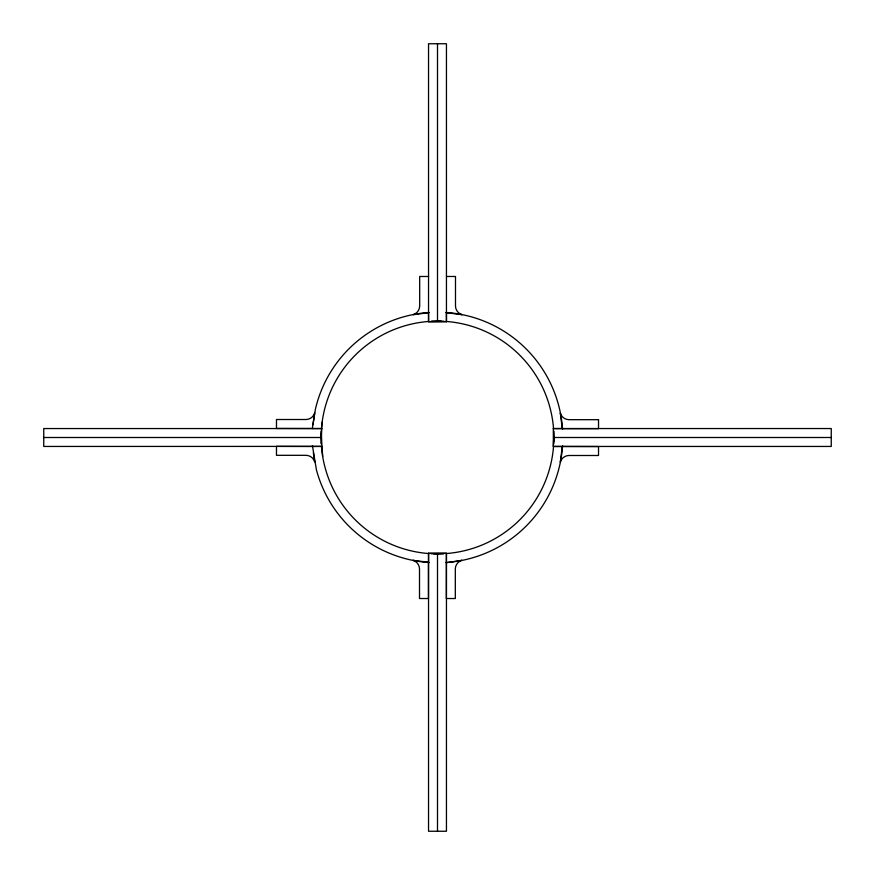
<?xml version="1.0" encoding="UTF-8"?>
<svg xmlns="http://www.w3.org/2000/svg" width="875" height="875" viewBox="0 0 875 875"><rect width="100%" height="100%" fill="white"/><g stroke="black" fill="none" stroke-linecap="round" stroke-linejoin="round"><path stroke-width="1.31" d="M428.542 312.309L428.586 321.694L446.458 321.606L446.447 312.309M562.275 446.545L560.284 462.131C561.334 458.314 564.977 455.514 568.936 455.492L598.522 455.492L598.522 446.545L553.383 446.458L553.306 428.553L831.25 428.542L831.25 446.447L553.306 446.458L553.744 437.5L831.25 437.5M321.3 431.156A116.375 116.375 0 0 0 321.3 443.844L321.694 428.553L312.309 428.553L315.448 409.041A125.322 125.322 0 0 1 429.297 312.441M322.12 422.308L321.191 433.694L322.678 456.455M312.955 424.681L314.562 413.919M446.447 321.694L446.447 43.75L428.542 43.75L428.542 321.694L446.458 321.606M428.542 562.691L428.542 553.306L446.447 553.306L446.447 831.25L428.542 831.25L428.542 553.306M313.348 452.78L314.716 461.945C313.666 458.128 310.023 455.339 306.064 455.317L276.478 455.317L276.478 446.359L312.309 446.447L312.441 445.692L316.444 469.941A125.322 125.322 0 0 0 429.308 562.559M314.716 412.869C313.666 416.686 310.023 419.486 306.064 419.508L276.478 419.508L276.478 428.455L312.309 428.509M312.309 446.447L321.694 446.403L43.75 446.447L43.75 428.553L321.694 428.553M562.691 428.553L553.306 428.597M428.531 553.394L446.403 553.306L446.359 598.522L455.317 598.522L455.317 568.936C455.339 564.977 458.128 561.334 461.945 560.284L446.447 562.691M428.63 312.725L413.044 314.716C416.861 313.666 419.661 310.023 419.683 306.064L419.683 276.478L428.63 276.478M441.306 321.191L431.156 321.355A116.375 116.375 0 0 1 443.844 321.3M433.694 553.809L443.844 553.645A116.375 116.375 0 0 1 431.156 553.7M446.534 276.478L455.492 276.478L455.492 306.064C455.514 310.023 458.303 313.666 462.12 314.716L446.534 312.725M43.75 437.5L321.256 437.5M553.645 431.156L553.809 441.306M437.5 43.75L437.5 321.256M437.5 553.744L437.5 831.25M553.7 431.156A116.375 116.375 0 0 1 553.7 443.844M553.536 446.381A116.375 116.375 0 0 1 446.37 553.536M428.619 553.536A116.375 116.375 0 0 1 321.464 446.381M321.464 428.619A116.375 116.375 0 0 1 428.619 321.464M446.37 321.464A116.375 116.375 0 0 1 553.536 428.619M562.559 445.692A125.322 125.322 0 0 1 445.692 562.559M445.692 312.441A125.322 125.322 0 0 1 562.559 429.308M598.522 419.683L568.936 419.683C564.977 419.661 561.334 416.872 560.284 413.055L562.275 428.641L598.522 428.641L598.522 419.683M428.455 598.522L419.508 598.522L419.508 568.936C419.486 564.977 416.686 561.334 412.869 560.284L428.455 562.275L428.455 598.522"/></g></svg>
